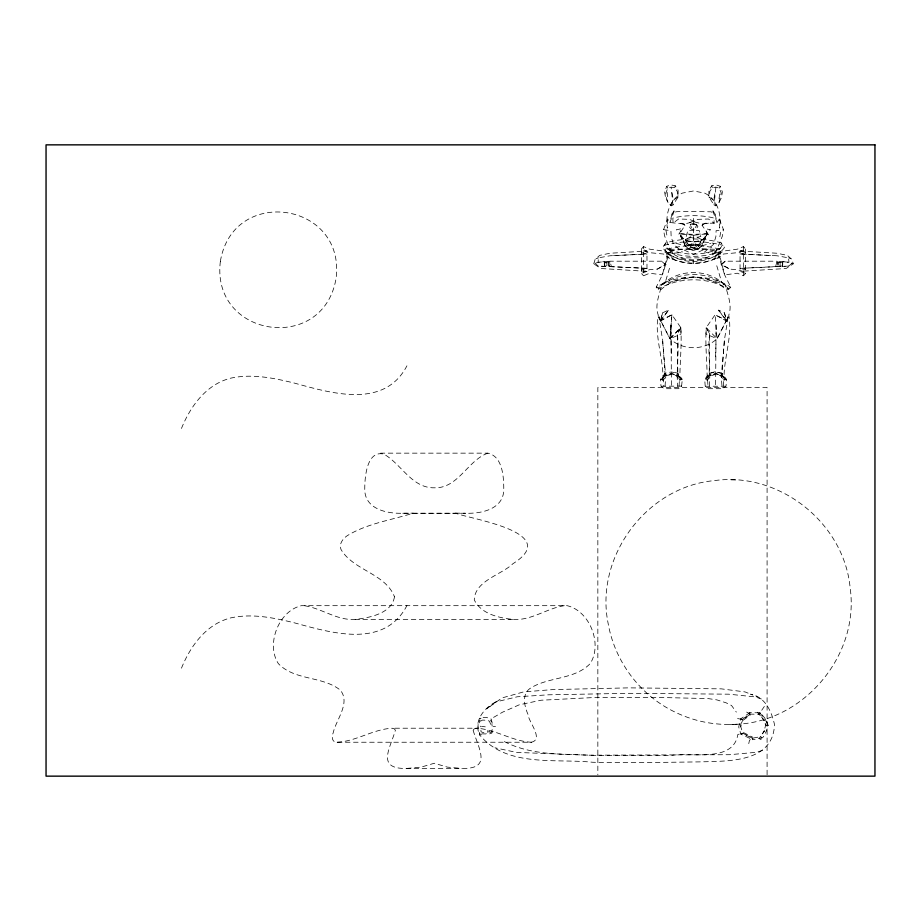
<?xml version="1.0" encoding="UTF-8"?>
<svg xmlns="http://www.w3.org/2000/svg" width="921" height="921" viewBox="0 0 921 921"><rect width="100%" height="100%" fill="white"/><g stroke="black" fill="none" stroke-linecap="round" stroke-linejoin="round"><path stroke-width="0.69" stroke-dasharray="4.61 3.45" d="M668.139 252.4L673.619 259.48L670.419 255.808L663.523 251.065L649.662 249.177L643.526 246.586L643.526 275.793L649.662 273.203L662.383 274.895L668.174 256.303L668.139 252.4L672.618 253.321L681.068 252.584M745.619 273.364L740.047 271.35L740.047 268.379L740.047 251.03L745.619 249.027L745.619 273.364L743.489 275.793L737.353 273.203L724.631 274.895L718.852 256.303L718.887 252.4L714.408 253.321L705.958 252.584M743.489 271.511L737.353 269.68L729.639 269.116L720.924 264.431L725.115 261.196L777.036 261.196L777.854 266.491L778.671 266.077L778.671 262.439L777.854 262.025L777.854 266.491L740.047 268.379L745.619 269.795M479.542 722.893L480.048 719.957L478.264 722.191L478.022 725.783L479.864 735.2C507.011 767.665 555.375 758.363 592.767 762.266C628.594 762.91 664.409 762.358 700.236 761.874C728.039 761.011 773.214 762.899 774.492 724.493C771.579 711.392 765.155 696.829 750.534 694.169L757.027 696.575M670.995 333.678L671.018 324.917L671.409 386.233M723.261 386.118L723.63 379.982L720.521 375.756L715.617 374.444L710.701 375.756L707.604 379.982L704.703 379.371L705.198 386.118L708.399 388.697L722.835 388.697L726.036 386.118L726.531 379.371L721.96 373.224L715.617 371.624L709.274 373.224L704.703 379.371L707.19 380.143L709.205 375.354L709.723 334.001L706.188 327.646L715.11 314.763L726.6 320.404L717.068 338.721C704.289 350.682 682.726 350.682 669.947 338.721L658.872 317.008L662.752 340.862L664.985 373.546L662.982 380.143L660.484 379.371L665.066 373.224L671.409 371.934L677.821 373.546L679.825 380.143L682.323 379.371L677.741 373.224L671.409 371.624M716.031 331.744L715.617 386.233M715.617 356.807L716.031 340.816M792.152 263.061L788.802 266.077L782.654 266.388L782.781 261.633L788.963 262.301L793.28 263.82L786.177 268.495L740.047 271.35M782.654 266.388L782.781 261.633L782.309 262.715L778.671 262.439M667.667 219.06L667.334 228.109C665.376 214.605 669.164 199.592 682.334 193.111L693.513 190.958L704.692 193.111C717.862 199.592 721.638 214.605 719.692 228.109L719.347 219.06L717.102 222.514L713.913 223.181L705.279 223.25L702.758 224.068L693.513 221.685L684.268 224.068L669.924 222.514L667.667 219.06L663.546 229.64L664.571 235.926L671.467 252.676C686.548 264.339 712.129 261.702 722.594 245.009L721.051 242.845C703.276 237.687 683.75 237.687 665.975 242.845L662.544 247.519C675.991 266.134 711.024 266.134 724.47 247.519L721.051 242.845M723.63 379.982L726.531 379.371L724.044 380.143L722.029 373.546L724.263 340.862L728.154 317.008L717.068 338.721L706.05 334.081L706.188 327.646L717.068 338.721L715.11 314.763L726.588 321.072L724.401 312.795L718.38 310.055L726.588 321.072M679.053 386.118L679.422 379.982L676.313 375.756L671.409 374.444L666.493 375.756L663.385 379.982L663.753 386.118M665.043 386.233L665.768 376.321L662.556 340.793M709.262 386.233C711.058 368.872 707.455 351.465 709.607 334.081L706.2 327.646C705.095 345.168 707.178 362.77 707.19 380.143M487.347 731.447L487.416 730.618M662.625 312.795L660.438 321.072L671.916 314.763L669.947 338.721L680.964 334.081L680.826 327.646L671.904 314.763L660.426 320.404L669.947 338.721L680.826 327.646C681.908 345.168 679.848 362.77 679.825 380.143M671.916 314.763L669.947 338.721L680.815 327.646L677.407 334.081L677.821 373.546M724.47 340.793L721.258 376.321L721.972 386.233M641.396 252.584L646.979 254.012L609.978 255.773L598.443 257.857L598.051 262.301L593.734 263.82L600.849 268.495L646.979 271.35L646.979 251.03L641.396 249.027L641.396 273.364L643.526 275.793M715.859 187.573L714.051 204.934L715.893 205.832L718.979 202.493L721.442 197.796L722.375 191.936L720.326 186.307L716.181 184.925L711.829 185.731L708.94 190.14L708.813 196.956L714.051 204.934M673.481 200.225L677.534 197.324L677.683 196.023L677.223 191.349L674.713 187.711L671.133 187.101L667.817 188.149L665.802 192.984L666.505 198.268L668.047 202.493L671.133 205.832L672.975 204.934L678.213 196.956L678.075 190.14L675.197 185.731L670.833 184.925L666.7 186.307L664.64 191.936L665.572 197.796L668.047 202.493M719.036 198.602L719.923 192.19M662.982 380.143C663.673 358.614 654.198 336.81 658.273 315.201C654.486 305.104 659.517 294.536 661.842 284.693C680.861 267.078 712.762 268.713 728.799 289.194L730.802 287.237L724.631 274.895L719.877 256.303L720.683 251.502L718 254.887C702.677 262.312 684.349 262.312 669.014 254.887L666.344 251.502L667.138 256.303L662.383 274.895L656.213 287.237L658.216 289.194L661.071 289.562C678.996 273.1 708.019 273.1 725.944 289.562L728.799 289.194C707.673 276.68 679.341 276.68 658.216 289.194L661.842 284.693L664.594 283.334L693.513 276.841L715.249 281.469L725.172 284.693C727.498 294.536 732.529 305.104 728.753 315.201C732.817 336.81 723.342 358.614 724.044 380.143M737.571 718.518L742.602 719.635L750.408 714.143L749.89 712.693L740.668 718.841L738.711 726.98L740.841 734.106L752.607 739.724L752.837 738.274L742.844 733.266L737.848 734.451C733.473 762.876 691.441 752.181 672.031 755.335C646.669 755.681 621.318 755.807 595.968 755.439C564.504 753.827 530.807 756.245 502.267 740.472M719.347 219.06L723.48 229.64L722.455 235.926L715.559 252.676L716.308 250.397L714.627 249.28L703.782 248.797L672.388 249.28L670.707 250.397L671.467 252.676L664.421 245.009L665.975 242.845M714.028 198.291L714.984 192.754M719.842 236.743L721.039 230.515L723.48 229.64M748.75 743.65L749.464 740.3L751.916 738.274L760.113 736.8L761.091 736.8L761.817 738.066L752.607 739.724M671.927 214.144L669.924 222.514L674.851 209.435L671.927 214.144L675.933 211.807L682.357 211.335L711.081 211.807L715.099 214.144L717.102 222.514L712.175 209.435L715.099 214.144M740.311 726.876L742.073 719.589L749.659 714.074L749.118 712.693L760.274 712.796L766.18 719.623L768.126 725.322C767.895 727.049 763.048 742.084 760.596 736.8L764.591 730.813M674.713 187.711L675.197 185.731M775.597 266.664L777.036 261.196L788.963 262.301L788.572 257.857L777.036 255.773L740.047 254.012L745.619 252.584M757.453 712.209L763.993 720.326L763.613 719.336L765.639 725.288L763.9 731.596L764.234 730.825L759.077 738.573L762.553 740.461M660 320.404L658.929 316.709L660.426 320.404L662.613 312.795L668.646 310.055L660.438 321.072M727.014 320.404L728.097 316.709L726.6 320.404L718.38 310.055M671.133 205.832L672.215 202.171M665.353 282.091C686.513 274.769 711.565 274.838 730.802 287.237L727.947 287.525C708.94 270.198 678.075 270.198 659.068 287.525L656.213 287.237L665.353 282.091L670.258 265.732M714.408 253.321L715.133 250.926L720.015 249.234C702.873 244.537 684.142 244.537 667.011 249.234L671.881 250.926C686.087 248.233 700.927 248.233 715.133 250.926M593.734 263.82L595.116 259.446L599.663 255.382L609.978 253.252L646.979 251.03M696.126 224.171L697.934 226.451L696.218 228.788L693.513 230.204L687.837 230.48L686.203 236.513L693.513 238.102L700.812 236.513L699.177 230.48L693.513 230.204L690.796 228.788L689.081 226.451L690.9 224.171L693.513 223.469L697.485 225.115L693.513 224.033L689.53 225.115L690.9 224.171M688.54 246.114L688.896 245.113L693.513 242.983L698.13 245.113L698.486 246.114L697.22 247.358L693.513 248.233L689.806 247.358L685.282 239.69L693.513 235.246L707.305 233.75L708.871 235.223L702.101 225.3L702.758 224.068L708.468 223.17M676.336 243.397L685.155 245.792L688.908 249.131L693.513 250.362L698.118 249.131L701.871 245.792L707.305 233.75L706.165 230.929L710.609 229.847L704.266 228.362M718.979 202.493L721.212 192.984L719.197 188.149L715.893 187.101L712.313 187.711L709.803 191.349L709.492 197.324L713.533 200.225M703.725 240.554L701.698 245.792L698.06 249.004L693.513 250.213L688.966 249.004L685.316 245.792L679.71 233.75L684.913 225.3L684.268 224.068L678.558 223.17M698.486 246.114L701.744 239.69L693.513 235.246L679.71 233.75L681.482 238.286C688.586 243.156 698.44 243.156 705.532 238.286L707.305 233.75L693.513 234.371L679.71 233.75L678.144 235.223L680.849 230.929L676.405 229.847L682.749 228.362M758.731 714.236L759.698 714.236L760.274 712.796L759.008 714.166L764.361 720.28L766.053 725.391L768.126 725.322L765.639 725.288M181.46 428.449C190.509 406.161 206.269 384.31 230.78 378.151C251.94 373.535 273.549 377.967 294.19 383.044C331.295 393.163 384.218 409.373 406.932 365.821M181.46 668.186C190.509 645.897 206.269 624.047 230.78 617.887C251.94 613.271 273.549 617.703 294.19 622.78C331.295 632.9 384.218 649.109 406.932 605.558M492.839 731.009L491.802 733.093L487.716 734.521M479.956 718.138L479.622 718.771L481.05 718.23M704.922 238.205L707.305 233.75L702.735 239.84L700.501 244.767L697.485 247.001L693.513 247.749L689.53 247.001L686.513 244.767L684.291 239.84L679.71 233.75L682.093 238.205C688.977 242.614 698.037 242.614 704.922 238.205L705.532 238.286M680.826 327.646L677.303 334.001C679.686 351.396 675.91 368.849 677.764 386.233M676.313 375.756L677.741 373.224M720.521 375.756L721.96 373.224M743.489 250.869L737.353 252.699L723.492 254.023L717.701 258.237L718.852 256.303M719.197 188.149L720.326 186.307M695.24 227.625L696.575 225.564M761.748 710.241L764.557 706.108M718.887 252.4L713.407 259.48L716.607 255.808L723.492 251.065L737.353 249.177L743.489 246.586L745.619 249.027M660.426 320.404L668.646 310.055M689.806 247.358L691.245 245.596L693.513 244.974L695.769 245.596L697.22 247.358M641.396 249.027L643.526 246.586M725.276 261.196L721.96 264.431L729.639 269.116M717.701 258.237L719.877 256.303C704.058 265.801 682.956 265.801 667.138 256.303L669.314 258.237L668.174 256.303M704.553 252.02L713.522 244.399L715.87 236.639L716.101 230.664L721.039 230.515M761.379 699.004L755.128 696.886L728.718 694.181L628.928 693.317L548.617 694.802L517.291 696.783L495.717 701.975L486.633 708.894L501.968 697.945L523.623 691.901L552.876 689.587L628.928 687.86L721.247 688.85L745.043 691.924L751.87 694.653M495.717 701.975C483.893 707.938 472.864 721.811 479.864 735.2M743.247 720.21L750.12 715.249M594.874 263.061L598.213 266.077L604.36 266.388L606.904 265.547L611.429 266.664L609.978 261.196L598.051 262.301L604.234 261.633L604.706 262.715L606.904 262.969L609.172 262.025L609.172 266.491L609.978 261.196L661.911 261.196L666.09 264.431L657.387 269.116L649.662 269.68L643.526 271.511M702.101 225.3L705.279 223.25M480.566 721.143L482.523 720.084L487.048 720.257L489.396 721.166L490.663 724.32M657.387 269.116L665.054 264.431L661.739 261.196M493.552 717.401L502.532 712.198L519.248 704.807L541.099 700.225L596.06 697.439L654.704 697.347L708.203 698.59L716.883 699.891L726.151 702.827L731.55 705.509L736.34 712.106M677.534 197.324L678.213 196.956M689.679 222.548L697.658 219.359L708.468 219.002L713.913 223.181L714.189 218.127C702.124 214.835 684.902 214.835 672.825 218.127L673.101 223.181L678.558 219.002L689.357 219.359L697.335 222.548M703.068 249.936L693.513 254.357L683.946 249.936M681.575 386.233L682.323 379.371L679.422 379.982M725.783 386.233L705.451 386.233M778.671 266.077L782.689 266.042M487.439 732.218L490.087 731.251M596.025 258.72L598.443 257.857M646.979 271.35L641.396 273.364L641.396 269.795L646.979 268.379L598.213 266.077M716.55 258.11C701.906 264.753 685.12 264.753 670.465 258.11M762.519 750.442L756.314 752.296L729.605 754.702L589.175 755.197L516.543 752.399L494.98 747.794M487.911 453.155C467.672 460.258 458.221 488.625 434.263 487.808C411.848 488.222 401.234 463.804 383.838 454.111C366.155 449.862 364.555 479.139 364.774 490.732C365.821 509.255 387.2 513.722 402.201 513.25L466.325 513.25C481.326 513.722 502.705 509.255 503.752 490.732C503.868 478.011 503.05 456.448 487.911 453.155L380.615 453.155M701.871 245.792L710.69 243.397M664.041 245.377C683.175 240.323 703.84 240.323 722.973 245.377M709.205 373.546L715.617 371.934L722.029 373.546M693.513 244.077L688.896 245.113L685.282 239.69L687.757 243.846L690.013 245.631L693.513 246.275L697.013 245.631L699.258 243.846L701.744 239.69L698.13 245.113L693.513 244.077L693.513 224.471M531.359 742.234C544.242 739.459 528.113 721.108 528.113 714.661C524.268 706.108 521.263 693.248 531.336 687.619C549.618 676.693 574.762 679.606 590.177 663.604C602.783 644.124 589.785 610.888 567.14 605.684L301.386 605.684C278.741 610.888 265.743 644.124 278.338 663.604C294.639 680.78 322.419 675.784 340.367 690.163C350.786 703.149 336.004 719.819 333.218 732.725C331.456 736.34 331.71 742.683 337.167 742.234L531.359 742.234C512.237 741.313 495.337 729.156 476.249 728.212M681.482 238.286L682.093 238.205M564.285 605.684C546.74 608.274 531.348 620.8 512.997 619.419M483.111 717.643L486.184 717.321L491.238 719.059L492.988 726.324L495.51 726.427M604.337 262.473L609.172 262.025M485.309 726.842L481.51 726.312M735.614 724.297C803.63 722.237 859.8 655.338 850.152 588.012C844.212 522.875 779.235 471.46 714.489 480.601C646.646 486.622 594.482 556.814 608.148 623.494C614.042 657.352 634.937 688.16 664.202 706.165C677.372 714.27 692.051 719.877 707.27 722.617C714.316 723.825 721.465 724.459 728.615 724.505C740.38 724.159 739.92 724.171 728.615 724.505M613.501 255.624L646.979 254.012M788.802 266.077L740.047 268.379M337.167 742.234C356.289 741.313 373.189 729.156 392.277 728.212M406.668 768.425L421.139 767.124L434.263 763.256L447.387 767.124L461.858 768.425M402.811 513.25L413.218 513.135M707.201 257.857L679.813 257.857M646.979 268.379L611.556 266.676M735.614 479.979L728.615 479.772M746.643 712.094L750.408 714.143M740.668 718.841L742.602 719.635L740.818 726.899L742.844 733.266L740.841 734.106L742.245 733.254L752.388 738.285M751.916 738.274L752.837 738.274M749.498 714.143L759.698 714.236M455.308 513.135L465.704 513.25M740.047 254.012L773.513 255.624M663.546 229.64L670.914 230.664L671.156 236.639L673.504 244.399L682.461 252.02M740.047 251.03L777.036 253.252L787.363 255.382L791.899 259.446L793.28 263.82M355.529 619.419C337.167 620.8 321.786 608.274 304.229 605.684M483.928 732.782L481.061 731.827L480.509 726.116M777.854 262.025L782.689 262.473M481.81 733.853L485.609 733.945L491.4 732.195L492.505 728.488L491.837 723.894M663.385 379.982L660.484 379.371L660.99 386.118L664.191 388.697L678.616 388.697L681.816 386.118L661.232 386.233M643.526 250.869L649.662 252.699L663.523 254.023L669.314 258.237M788.572 257.857L791.001 258.72M743.42 732.54L752.515 737.065M708.813 196.956L709.492 197.324M681.747 223.25L684.913 225.3M479.726 733.6L481.464 734.877M759.572 712.796L765.524 719.623L767.435 725.322M690.451 225.564L691.775 227.625M666.7 186.307L667.817 188.149M709.274 373.224L710.701 375.756M665.066 373.224L666.493 375.756M490.571 720.061L491.377 721.914M683.301 240.554L685.155 245.792M671.881 250.926L672.618 253.321M716.757 265.732L721.661 282.091M714.8 202.171L715.893 205.832M724.401 312.795L726.6 320.404M711.829 185.731L712.313 187.711M665.975 230.515L667.172 236.743M672.031 192.754L672.998 198.291M667.103 192.19L667.978 198.602M672.975 204.934L671.156 187.573M707.604 379.982L707.973 386.118M670.995 340.816L671.409 356.807M604.36 266.388L604.234 261.633L604.337 266.042M716.02 324.917L716.031 333.678M782.309 262.715L782.309 265.801M780.11 262.969L780.11 265.547M767.089 774.757L767.089 387.545L597.844 387.545L597.844 774.757M743.489 246.586L743.489 275.793M693.513 218.415L693.513 221.685M693.513 221.984L693.513 224.033M693.513 261.034L693.513 263.625M608.344 262.439L608.344 266.077M606.904 262.969L606.904 265.547M604.706 262.715L604.706 265.801M473.129 730.238C478.287 748.301 492.677 769.162 461.985 768.425L406.529 768.425C375.837 769.162 390.239 748.301 395.397 730.238L394.246 728.822L392.07 728.212L476.456 728.212L474.269 728.822L473.129 730.238M220.372 261.322C210.794 337.65 323.352 354.343 336.084 278.28C345.663 201.952 233.105 185.271 220.372 261.322M394.487 596.808C391.736 613.651 369.321 617.807 355.149 619.419L513.377 619.419C499.124 618.026 481.038 614.008 474.28 599.893C474.718 580.714 501.669 574.739 512.87 563.756C562.57 532.568 471.713 519.375 455.734 513.273L412.792 513.273C390.895 520.215 367.145 523.508 347.275 535.665C342.888 538.612 338.732 543.977 341.023 549.492C353.376 570.513 385.485 573.403 394.487 596.808M666.459 248.071L665.066 250.811C683.14 258.168 703.874 258.168 721.949 250.811L720.556 248.071C703.368 256.107 683.647 256.107 666.459 248.071M664.985 375.354L660.783 379.625L665.296 375.319L671.409 373.65L677.821 375.354L682.024 379.625L677.511 375.319L671.409 373.65L664.985 375.354M709.205 375.354L705.002 379.625L709.515 375.319L715.617 373.65L722.029 375.354L726.232 379.625L721.719 375.319L715.617 373.65L709.205 375.354"/><path stroke-width="1.38" d="M874.95 144.85L46.05 144.85L46.05 776.15L874.95 776.15L874.95 144.85"/></g></svg>
